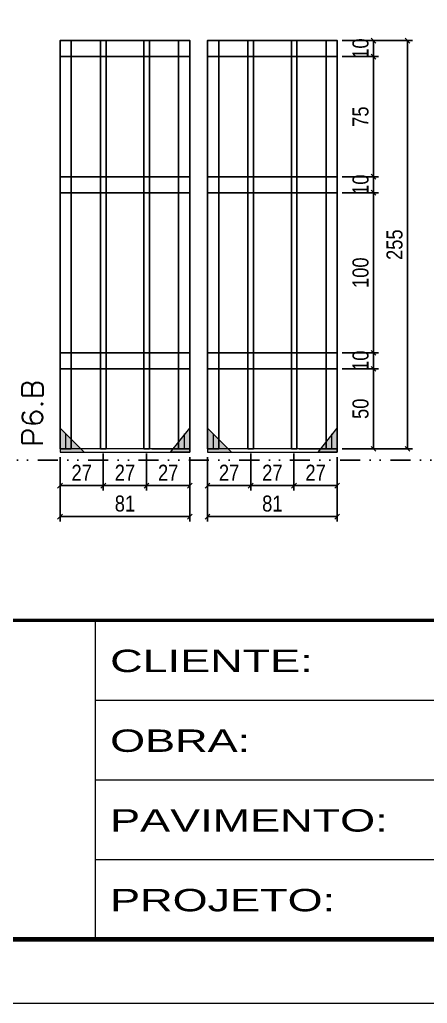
# Model space of a CAD drawing. Extents: x 14400 to 20667, y -21631 to 6985.
# Drawn here: x 16390 to 16645, y 3638 to 4252 of the extents above; entities that cross this region are included whole.
import ezdxf

# ---------------------------------------------------------------- set-up
doc = ezdxf.new("R2010")
doc.units = 0
for name, pattern in [('CONTINUO', [0]), ('DASHED', [0.75, 0.5, -0.25]), ('DIVIDE2', [0.625, 0.25, -0.125, 0, -0.125, 0, -0.125]), ('HIDDEN', [0.375, 0.25, -0.125])]:
    doc.linetypes.add(name, pattern=pattern)
for name, color, linetype in [('COTA', 241, 'Continuous'), ('Nível', 160, 'Continuous'), ('SARR_2.2x10', 60, 'Continuous'), ('SARR_3.5x7', 81, 'Continuous'), ('SARR_7x7', 40, 'Continuous')]:
    doc.layers.add(name, color=color, linetype=linetype)
for name, color, linetype, lineweight in [('Folhas', 255, 'Continuous', 9), ('Madeira', 126, 'Continuous', 18), ('Sarr 2.2x7', 40, 'Continuous', 9), ('SARRAFO DE PRESSAO', 251, 'DASHED', 9), ('Texto Seção', 7, 'Continuous', 15)]:
    doc.layers.add(name, color=color, linetype=linetype, lineweight=lineweight)
doc.styles.add('COTA TECNICA', font='techl___.ttf', dxfattribs={"height": 10})
doc.styles.add('REGUA-120', font='ROMANS.shx', dxfattribs={"height": 15})
doc.styles.add('Tecnologia', font='')
doc.styles.get('Tecnologia').set_extended_font_data('Forgotten Futurist')
doc.dimstyles.new('PAINEL', dxfattribs={"dimtxt": 10, "dimasz": 3, "dimexe": 3, "dimexo": 3, "dimgap": 3, "dimtad": 1, "dimdec": 1, "dimzin": 12, "dimdsep": 46, "dimtxsty": 'COTA TECNICA', "dimblk1": 'OBLIQUE', "dimblk2": 'OBLIQUE', "dimsah": 1, "dimcen": 0.9, "dimclrd": 4, "dimclre": 4, "dimclrt": 240, "dimadec": 1, "dimazin": 3, "dimtfac": 1, "dimtdec": 1, "dimtmove": 0, "dimatfit": 3, "dimfxl": 1, "dimtolj": 1, "dimtzin": 12, "dimarcsym": 0})

# ---------------------------------------------------------------- blocks, each defined once
blk = doc.blocks.new('9999999999')
at = {"color": 30, "linetype": 'CONTINUO'}
for p, q in [((98564.56, 34230.21), (98564.56, 34429.45)), ((98564.56, 34379.64), (99583.98, 34379.64)), ((98564.56, 34329.83), (99487.98, 34329.83)), ((98564.56, 34280.02), (99487.98, 34280.02))]:
    blk.add_line(p, q, dxfattribs=at)
at = {"color": 30, "linetype": 'CONTINUO', "const_width": 2}
blk.add_lwpolyline([(99583.98, 34230.21), (99583.98, 34414.45, 0.414214), (99568.98, 34429.45), (98228.98, 34429.45, 0.414214), (98213.98, 34414.45), (98213.98, 34245.21, 0.414214), (98228.98, 34230.21), (99583.98, 34230.21)], format="xyb", dxfattribs=at)
at = {"layer": 'Folhas'}
blk.add_lwpolyline([(98138.98, 34190.21), (99623.98, 34190.21), (99623.98, 35240.21), (98138.98, 35240.21)], close=True, dxfattribs=at)
at = {"layer": 'Folhas', "color": 30, "const_width": 3}
blk.add_lwpolyline([(98213.98, 34230.21), (99583.98, 34230.21), (99583.98, 35200.21), (98213.98, 35200.21)], close=True, dxfattribs=at)
at = {"layer": 'Folhas', "color": 7, "style": 'Tecnologia', "width": 1.5}
for s, p in [('CLIENTE:', (98573.65, 34397.17)), ('OBRA:', (98573.65, 34347.31)), ('PAVIMENTO:', (98573.65, 34297.5)), ('PROJETO:', (98573.65, 34247.69))]:
    blk.add_text(s, height=14, dxfattribs=at).set_placement(p)
blk = doc.blocks.new('_Oblique')
at = {"color": 0, "linetype": 'ByBlock', "lineweight": -2}
blk.add_line((-0.5, -0.5), (0.5, 0.5), dxfattribs=at)
blk = doc.blocks.new('*D777')
at = {"layer": 'COTA', "color": 4, "lineweight": -2, "transparency": 16777216}
for p, q in [((16507.39, 3978.86), (16507.39, 3958.04)), ((16534.39, 3981.06), (16534.39, 3958.04)), ((16507.39, 3961.04), (16534.39, 3961.04))]:
    blk.add_line(p, q, dxfattribs=at)
at = {"layer": 'Defpoints', "color": 0, "transparency": 16777216}
for p in [(16534.39, 3984.06), (16507.39, 3981.86), (16534.39, 3961.04)]:
    blk.add_point(p, dxfattribs=at)
at = {"layer": 'COTA', "color": 4, "lineweight": -2, "transparency": 16777216, "xscale": 3, "yscale": 3, "zscale": 3, "rotation": 180}
blk.add_blockref('_Oblique', (16507.39, 3961.04), dxfattribs=at)
at = {"layer": 'COTA', "color": 4, "lineweight": -2, "transparency": 16777216, "xscale": 3, "yscale": 3, "zscale": 3}
blk.add_blockref('_Oblique', (16534.39, 3961.04), dxfattribs=at)
at = {"layer": 'COTA', "color": 240, "transparency": 16777216, "insert": (16520.89, 3969.11), "char_height": 10, "attachment_point": 5, "style": 'COTA TECNICA'}
blk.add_mtext('\\A1;27', dxfattribs=at)
blk = doc.blocks.new('*D778')
at = {"layer": 'COTA', "color": 4, "lineweight": -2, "transparency": 16777216}
for p, q in [((16534.39, 3981.06), (16534.39, 3958.04)), ((16561.39, 3981.06), (16561.39, 3958.04)), ((16534.39, 3961.04), (16561.39, 3961.04))]:
    blk.add_line(p, q, dxfattribs=at)
at = {"layer": 'Defpoints', "color": 0, "transparency": 16777216}
for p in [(16534.39, 3984.06), (16561.39, 3984.06), (16561.39, 3961.04)]:
    blk.add_point(p, dxfattribs=at)
at = {"layer": 'COTA', "color": 4, "lineweight": -2, "transparency": 16777216, "xscale": 3, "yscale": 3, "zscale": 3, "rotation": 180}
blk.add_blockref('_Oblique', (16534.39, 3961.04), dxfattribs=at)
at = {"layer": 'COTA', "color": 4, "lineweight": -2, "transparency": 16777216, "xscale": 3, "yscale": 3, "zscale": 3}
blk.add_blockref('_Oblique', (16561.39, 3961.04), dxfattribs=at)
at = {"layer": 'COTA', "color": 240, "transparency": 16777216, "insert": (16547.89, 3969.11), "char_height": 10, "attachment_point": 5, "style": 'COTA TECNICA'}
blk.add_mtext('\\A1;27', dxfattribs=at)
blk = doc.blocks.new('*D779')
at = {"layer": 'COTA', "color": 4, "lineweight": -2, "transparency": 16777216}
for p, q in [((16561.39, 3981.06), (16561.39, 3958.04)), ((16588.39, 3978.86), (16588.39, 3958.04)), ((16561.39, 3961.04), (16588.39, 3961.04))]:
    blk.add_line(p, q, dxfattribs=at)
at = {"layer": 'Defpoints', "color": 0, "transparency": 16777216}
for p in [(16561.39, 3984.06), (16588.39, 3981.86), (16588.39, 3961.04)]:
    blk.add_point(p, dxfattribs=at)
at = {"layer": 'COTA', "color": 4, "lineweight": -2, "transparency": 16777216, "xscale": 3, "yscale": 3, "zscale": 3, "rotation": 180}
blk.add_blockref('_Oblique', (16561.39, 3961.04), dxfattribs=at)
at = {"layer": 'COTA', "color": 4, "lineweight": -2, "transparency": 16777216, "xscale": 3, "yscale": 3, "zscale": 3}
blk.add_blockref('_Oblique', (16588.39, 3961.04), dxfattribs=at)
at = {"layer": 'COTA', "color": 240, "transparency": 16777216, "insert": (16574.89, 3969.11), "char_height": 10, "attachment_point": 5, "style": 'COTA TECNICA'}
blk.add_mtext('\\A1;27', dxfattribs=at)
blk = doc.blocks.new('*D780')
at = {"layer": 'COTA', "color": 4, "lineweight": -2, "transparency": 16777216}
for p, q in [((16507.39, 3978.86), (16507.39, 3938.68)), ((16588.39, 3978.86), (16588.39, 3938.68)), ((16507.39, 3941.68), (16588.39, 3941.68))]:
    blk.add_line(p, q, dxfattribs=at)
at = {"layer": 'Defpoints', "color": 0, "transparency": 16777216}
for p in [(16507.39, 3981.86), (16588.39, 3981.86), (16588.39, 3941.68)]:
    blk.add_point(p, dxfattribs=at)
at = {"layer": 'COTA', "color": 4, "lineweight": -2, "transparency": 16777216, "xscale": 3, "yscale": 3, "zscale": 3, "rotation": 180}
blk.add_blockref('_Oblique', (16507.39, 3941.68), dxfattribs=at)
at = {"layer": 'COTA', "color": 4, "lineweight": -2, "transparency": 16777216, "xscale": 3, "yscale": 3, "zscale": 3}
blk.add_blockref('_Oblique', (16588.39, 3941.68), dxfattribs=at)
at = {"layer": 'COTA', "color": 240, "transparency": 16777216, "insert": (16547.89, 3949.78), "char_height": 10, "attachment_point": 5, "style": 'COTA TECNICA'}
blk.add_mtext('\\A1;81', dxfattribs=at)
blk = doc.blocks.new('*D781')
at = {"layer": 'COTA', "color": 4, "lineweight": -2, "transparency": 16777216}
for p, q in [((16591.38, 4034.06), (16614.08, 4034.06)), ((16611.08, 3984.06), (16611.08, 4034.06)), ((16591.38, 3984.06), (16614.08, 3984.06))]:
    blk.add_line(p, q, dxfattribs=at)
at = {"layer": 'Defpoints', "color": 0, "transparency": 16777216}
for p in [(16588.38, 4034.06), (16611.08, 4034.06), (16588.38, 3984.06)]:
    blk.add_point(p, dxfattribs=at)
at = {"layer": 'COTA', "color": 4, "lineweight": -2, "transparency": 16777216, "xscale": 3, "yscale": 3, "zscale": 3}
for p, rotation in [((16611.08, 4034.06), 90), ((16611.08, 3984.06), 270)]:
    blk.add_blockref('_Oblique', p, dxfattribs=dict(at, rotation=rotation))
at = {"layer": 'COTA', "color": 240, "transparency": 16777216, "insert": (16602.97, 4009.06), "char_height": 10, "attachment_point": 5, "rotation": 90, "style": 'COTA TECNICA'}
blk.add_mtext('\\A1;50', dxfattribs=at)
blk = doc.blocks.new('*D782')
at = {"layer": 'COTA', "color": 4, "lineweight": -2, "transparency": 16777216}
for p, q in [((16591.38, 4044.06), (16614.08, 4044.06)), ((16611.08, 4034.06), (16611.08, 4044.06)), ((16591.38, 4034.06), (16614.08, 4034.06))]:
    blk.add_line(p, q, dxfattribs=at)
at = {"layer": 'Defpoints', "color": 0, "transparency": 16777216}
for p in [(16588.38, 4044.06), (16611.08, 4044.06), (16588.38, 4034.06)]:
    blk.add_point(p, dxfattribs=at)
at = {"layer": 'COTA', "color": 4, "lineweight": -2, "transparency": 16777216, "xscale": 3, "yscale": 3, "zscale": 3}
for p, rotation in [((16611.08, 4044.06), 90), ((16611.08, 4034.06), 270)]:
    blk.add_blockref('_Oblique', p, dxfattribs=dict(at, rotation=rotation))
at = {"layer": 'COTA', "color": 240, "transparency": 16777216, "insert": (16602.98, 4039.06), "char_height": 10, "attachment_point": 5, "rotation": 90, "style": 'COTA TECNICA'}
blk.add_mtext('\\A1;10', dxfattribs=at)
blk = doc.blocks.new('*D783')
at = {"layer": 'COTA', "color": 4, "lineweight": -2, "transparency": 16777216}
for p, q in [((16591.38, 4144.06), (16614.08, 4144.06)), ((16611.08, 4044.06), (16611.08, 4144.06)), ((16591.38, 4044.06), (16614.08, 4044.06))]:
    blk.add_line(p, q, dxfattribs=at)
at = {"layer": 'Defpoints', "color": 0, "transparency": 16777216}
for p in [(16588.38, 4144.06), (16611.08, 4144.06), (16588.38, 4044.06)]:
    blk.add_point(p, dxfattribs=at)
at = {"layer": 'COTA', "color": 4, "lineweight": -2, "transparency": 16777216, "xscale": 3, "yscale": 3, "zscale": 3}
for p, rotation in [((16611.08, 4144.06), 90), ((16611.08, 4044.06), 270)]:
    blk.add_blockref('_Oblique', p, dxfattribs=dict(at, rotation=rotation))
at = {"layer": 'COTA', "color": 240, "transparency": 16777216, "insert": (16602.98, 4094.06), "char_height": 10, "attachment_point": 5, "rotation": 90, "style": 'COTA TECNICA'}
blk.add_mtext('\\A1;100', dxfattribs=at)
blk = doc.blocks.new('*D784')
at = {"layer": 'COTA', "color": 4, "lineweight": -2, "transparency": 16777216}
for p, q in [((16591.38, 4154.06), (16614.08, 4154.06)), ((16611.08, 4144.06), (16611.08, 4154.06)), ((16591.38, 4144.06), (16614.08, 4144.06))]:
    blk.add_line(p, q, dxfattribs=at)
at = {"layer": 'Defpoints', "color": 0, "transparency": 16777216}
for p in [(16588.38, 4154.06), (16611.08, 4154.06), (16588.38, 4144.06)]:
    blk.add_point(p, dxfattribs=at)
at = {"layer": 'COTA', "color": 4, "lineweight": -2, "transparency": 16777216, "xscale": 3, "yscale": 3, "zscale": 3}
for p, rotation in [((16611.08, 4154.06), 90), ((16611.08, 4144.06), 270)]:
    blk.add_blockref('_Oblique', p, dxfattribs=dict(at, rotation=rotation))
at = {"layer": 'COTA', "color": 240, "transparency": 16777216, "insert": (16602.98, 4149.06), "char_height": 10, "attachment_point": 5, "rotation": 90, "style": 'COTA TECNICA'}
blk.add_mtext('\\A1;10', dxfattribs=at)
blk = doc.blocks.new('*D785')
at = {"layer": 'COTA', "color": 4, "lineweight": -2, "transparency": 16777216}
for p, q in [((16415.38, 3978.86), (16415.38, 3958.04)), ((16442.38, 3981.06), (16442.38, 3958.04)), ((16415.38, 3961.04), (16442.38, 3961.04))]:
    blk.add_line(p, q, dxfattribs=at)
at = {"layer": 'Defpoints', "color": 0, "transparency": 16777216}
for p in [(16442.38, 3984.06), (16415.38, 3981.86), (16442.38, 3961.04)]:
    blk.add_point(p, dxfattribs=at)
at = {"layer": 'COTA', "color": 4, "lineweight": -2, "transparency": 16777216, "xscale": 3, "yscale": 3, "zscale": 3, "rotation": 180}
blk.add_blockref('_Oblique', (16415.38, 3961.04), dxfattribs=at)
at = {"layer": 'COTA', "color": 4, "lineweight": -2, "transparency": 16777216, "xscale": 3, "yscale": 3, "zscale": 3}
blk.add_blockref('_Oblique', (16442.38, 3961.04), dxfattribs=at)
at = {"layer": 'COTA', "color": 240, "transparency": 16777216, "insert": (16428.88, 3969.11), "char_height": 10, "attachment_point": 5, "style": 'COTA TECNICA'}
blk.add_mtext('\\A1;27', dxfattribs=at)
blk = doc.blocks.new('*D786')
at = {"layer": 'COTA', "color": 4, "lineweight": -2, "transparency": 16777216}
for p, q in [((16442.38, 3981.06), (16442.38, 3958.04)), ((16469.38, 3981.06), (16469.38, 3958.04)), ((16442.38, 3961.04), (16469.38, 3961.04))]:
    blk.add_line(p, q, dxfattribs=at)
at = {"layer": 'Defpoints', "color": 0, "transparency": 16777216}
for p in [(16442.38, 3984.06), (16469.38, 3984.06), (16469.38, 3961.04)]:
    blk.add_point(p, dxfattribs=at)
at = {"layer": 'COTA', "color": 4, "lineweight": -2, "transparency": 16777216, "xscale": 3, "yscale": 3, "zscale": 3, "rotation": 180}
blk.add_blockref('_Oblique', (16442.38, 3961.04), dxfattribs=at)
at = {"layer": 'COTA', "color": 4, "lineweight": -2, "transparency": 16777216, "xscale": 3, "yscale": 3, "zscale": 3}
blk.add_blockref('_Oblique', (16469.38, 3961.04), dxfattribs=at)
at = {"layer": 'COTA', "color": 240, "transparency": 16777216, "insert": (16455.88, 3969.11), "char_height": 10, "attachment_point": 5, "style": 'COTA TECNICA'}
blk.add_mtext('\\A1;27', dxfattribs=at)
blk = doc.blocks.new('*D787')
at = {"layer": 'COTA', "color": 4, "lineweight": -2, "transparency": 16777216}
for p, q in [((16469.38, 3981.06), (16469.38, 3958.04)), ((16496.39, 3978.86), (16496.39, 3958.04)), ((16469.38, 3961.04), (16496.39, 3961.04))]:
    blk.add_line(p, q, dxfattribs=at)
at = {"layer": 'Defpoints', "color": 0, "transparency": 16777216}
for p in [(16469.38, 3984.06), (16496.39, 3981.86), (16496.39, 3961.04)]:
    blk.add_point(p, dxfattribs=at)
at = {"layer": 'COTA', "color": 4, "lineweight": -2, "transparency": 16777216, "xscale": 3, "yscale": 3, "zscale": 3, "rotation": 180}
blk.add_blockref('_Oblique', (16469.38, 3961.04), dxfattribs=at)
at = {"layer": 'COTA', "color": 4, "lineweight": -2, "transparency": 16777216, "xscale": 3, "yscale": 3, "zscale": 3}
blk.add_blockref('_Oblique', (16496.39, 3961.04), dxfattribs=at)
at = {"layer": 'COTA', "color": 240, "transparency": 16777216, "insert": (16482.89, 3969.11), "char_height": 10, "attachment_point": 5, "style": 'COTA TECNICA'}
blk.add_mtext('\\A1;27', dxfattribs=at)
blk = doc.blocks.new('*D788')
at = {"layer": 'COTA', "color": 4, "lineweight": -2, "transparency": 16777216}
for p, q in [((16415.38, 3978.86), (16415.38, 3938.68)), ((16496.39, 3978.86), (16496.39, 3938.68)), ((16415.38, 3941.68), (16496.39, 3941.68))]:
    blk.add_line(p, q, dxfattribs=at)
at = {"layer": 'Defpoints', "color": 0, "transparency": 16777216}
for p in [(16415.38, 3981.86), (16496.39, 3981.86), (16496.39, 3941.68)]:
    blk.add_point(p, dxfattribs=at)
at = {"layer": 'COTA', "color": 4, "lineweight": -2, "transparency": 16777216, "xscale": 3, "yscale": 3, "zscale": 3, "rotation": 180}
blk.add_blockref('_Oblique', (16415.38, 3941.68), dxfattribs=at)
at = {"layer": 'COTA', "color": 4, "lineweight": -2, "transparency": 16777216, "xscale": 3, "yscale": 3, "zscale": 3}
blk.add_blockref('_Oblique', (16496.39, 3941.68), dxfattribs=at)
at = {"layer": 'COTA', "color": 240, "transparency": 16777216, "insert": (16455.89, 3949.78), "char_height": 10, "attachment_point": 5, "style": 'COTA TECNICA'}
blk.add_mtext('\\A1;81', dxfattribs=at)
blk = doc.blocks.new('*D789')
at = {"layer": 'COTA', "color": 4, "lineweight": -2, "transparency": 16777216}
for p, q in [((16591.39, 4239.09), (16635.3, 4239.09)), ((16632.3, 3984.06), (16632.3, 4239.09)), ((16591.39, 3984.06), (16635.3, 3984.06))]:
    blk.add_line(p, q, dxfattribs=at)
at = {"layer": 'Defpoints', "color": 0, "transparency": 16777216}
for p in [(16588.39, 4239.09), (16632.3, 4239.09), (16588.39, 3984.06)]:
    blk.add_point(p, dxfattribs=at)
at = {"layer": 'COTA', "color": 4, "lineweight": -2, "transparency": 16777216, "xscale": 3, "yscale": 3, "zscale": 3}
for p, rotation in [((16632.3, 4239.09), 90), ((16632.3, 3984.06), 270)]:
    blk.add_blockref('_Oblique', p, dxfattribs=dict(at, rotation=rotation))
at = {"layer": 'COTA', "color": 240, "transparency": 16777216, "insert": (16624.19, 4111.58), "char_height": 10, "attachment_point": 5, "rotation": 90, "style": 'COTA TECNICA'}
blk.add_mtext('\\A1;255', dxfattribs=at)
blk = doc.blocks.new('*D790')
at = {"layer": 'COTA', "color": 4, "lineweight": -2, "transparency": 16777216}
for p, q in [((16591.39, 4239.09), (16614.08, 4239.09)), ((16611.08, 4229.09), (16611.08, 4239.09)), ((16591.39, 4229.09), (16614.08, 4229.09))]:
    blk.add_line(p, q, dxfattribs=at)
at = {"layer": 'Defpoints', "color": 0, "transparency": 16777216}
for p in [(16588.39, 4239.09), (16611.08, 4239.09), (16588.39, 4229.09)]:
    blk.add_point(p, dxfattribs=at)
at = {"layer": 'COTA', "color": 4, "lineweight": -2, "transparency": 16777216, "xscale": 3, "yscale": 3, "zscale": 3}
for p, rotation in [((16611.08, 4239.09), 90), ((16611.08, 4229.09), 270)]:
    blk.add_blockref('_Oblique', p, dxfattribs=dict(at, rotation=rotation))
at = {"layer": 'COTA', "color": 240, "transparency": 16777216, "insert": (16602.98, 4234.09), "char_height": 10, "attachment_point": 5, "rotation": 90, "style": 'COTA TECNICA'}
blk.add_mtext('\\A1;10', dxfattribs=at)
blk = doc.blocks.new('*D791')
at = {"layer": 'COTA', "color": 4, "lineweight": -2, "transparency": 16777216}
for p, q in [((16591.39, 4229.09), (16614.08, 4229.09)), ((16611.08, 4154.06), (16611.08, 4229.09)), ((16591.39, 4154.06), (16614.08, 4154.06))]:
    blk.add_line(p, q, dxfattribs=at)
at = {"layer": 'Defpoints', "color": 0, "transparency": 16777216}
for p in [(16588.39, 4229.09), (16611.08, 4229.09), (16588.39, 4154.06)]:
    blk.add_point(p, dxfattribs=at)
at = {"layer": 'COTA', "color": 4, "lineweight": -2, "transparency": 16777216, "xscale": 3, "yscale": 3, "zscale": 3}
for p, rotation in [((16611.08, 4229.09), 90), ((16611.08, 4154.06), 270)]:
    blk.add_blockref('_Oblique', p, dxfattribs=dict(at, rotation=rotation))
at = {"layer": 'COTA', "color": 240, "transparency": 16777216, "insert": (16602.97, 4191.58), "char_height": 10, "attachment_point": 5, "rotation": 90, "style": 'COTA TECNICA'}
blk.add_mtext('\\A1;75', dxfattribs=at)

msp = doc.modelspace()

# ---------------------------------------------------------------- hatches: boundary and pattern name
at = {"layer": 'Madeira'}
h = msp.add_hatch(color=252, dxfattribs=at)
h.dxf.hatch_style = 2
h.paths.add_polyline_path([(16415.38, 3996.86), (16415.38, 3981.86), (16430.38, 3981.86)])
h = msp.add_hatch(color=252, dxfattribs=at)
h.dxf.hatch_style = 2
h.paths.add_polyline_path([(16496.39, 3996.86), (16496.39, 3981.86), (16484.39, 3981.86)])
h = msp.add_hatch(color=252, dxfattribs=at)
h.dxf.hatch_style = 2
h.paths.add_polyline_path([(16507.39, 3996.86), (16507.39, 3981.86), (16522.39, 3981.86)])
h = msp.add_hatch(color=252, dxfattribs=at)
h.dxf.hatch_style = 2
h.paths.add_polyline_path([(16588.39, 3996.86), (16588.39, 3981.86), (16576.39, 3981.86)])

# ---------------------------------------------------------------- linework, layer by layer
at = {"layer": 'Madeira', "color": 250, "linetype": 'HIDDEN'}
for p, q in [((16418.88, 3993.36), (16418.88, 3984.06)), ((16492.89, 3993.36), (16492.89, 3984.06)), ((16510.89, 3993.36), (16510.89, 3984.06)), ((16584.89, 3993.36), (16584.89, 3984.06)), ((16425.22, 3984.06), (16415.38, 3984.06)), ((16425.22, 3984.06), (16415.38, 3984.06)), ((16486.55, 3984.06), (16496.39, 3984.06)), ((16486.55, 3984.06), (16496.39, 3984.06)), ((16517.22, 3984.06), (16507.39, 3984.06)), ((16517.22, 3984.06), (16507.39, 3984.06)), ((16578.55, 3984.06), (16588.39, 3984.06)), ((16578.55, 3984.06), (16588.39, 3984.06))]:
    msp.add_line(p, q, dxfattribs=at)
at = {"layer": 'Madeira', "color": 1, "linetype": 'HIDDEN'}
for p, q in [((16418.88, 3993.36), (16418.88, 3984.06)), ((16422.38, 3989.86), (16422.38, 3984.06)), ((16492.89, 3993.36), (16492.89, 3984.06)), ((16510.89, 3993.36), (16510.89, 3984.06)), ((16514.39, 3989.86), (16514.39, 3984.06)), ((16584.89, 3993.36), (16584.89, 3984.06)), ((16431.18, 3984.06), (16415.38, 3984.06)), ((16472.59, 3984.06), (16496.39, 3984.06)), ((16523.19, 3984.06), (16507.39, 3984.06)), ((16564.59, 3984.06), (16588.39, 3984.06))]:
    msp.add_line(p, q, dxfattribs=at)
at = {"layer": 'Madeira', "color": 250}
for p, q in [((16415.38, 3984.06), (16415.38, 3981.86)), ((16415.38, 3984.06), (16415.38, 3981.86)), ((16415.38, 3984.06), (16415.38, 3981.86)), ((16507.39, 3984.06), (16507.39, 3981.86)), ((16507.39, 3984.06), (16507.39, 3981.86)), ((16507.39, 3984.06), (16507.39, 3981.86))]:
    msp.add_line(p, q, dxfattribs=at)
at = {"layer": 'Madeira', "color": 0}
for points in [[(16415.38, 3996.86), (16415.38, 3981.86), (16430.38, 3981.86), (16415.38, 3996.86)], [(16496.39, 3996.86), (16496.39, 3981.86), (16484.39, 3981.86), (16496.39, 3996.86)], [(16507.39, 3996.86), (16507.39, 3981.86), (16522.39, 3981.86), (16507.39, 3996.86)], [(16588.39, 3996.86), (16588.39, 3981.86), (16576.39, 3981.86), (16588.39, 3996.86)]]:
    msp.add_lwpolyline(points, dxfattribs=at)
at = {"layer": 'Nível', "color": 4, "linetype": 'DIVIDE2', "ltscale": 50}
msp.add_line((16086.97, 3976.86), (17456.97, 3976.86), dxfattribs=at)
at = {"layer": 'Sarr 2.2x7'}
for p, q in [((16415.38, 3984.06), (16415.38, 3981.86)), ((16496.39, 3981.86), (16496.39, 3984.06)), ((16507.39, 3984.06), (16507.39, 3981.86)), ((16588.39, 3981.86), (16588.39, 3984.06))]:
    msp.add_line(p, q, dxfattribs=at)
for points in [[(16496.39, 3984.06), (16415.38, 3984.06), (16415.38, 3981.86), (16496.39, 3981.86)], [(16588.39, 3984.06), (16507.39, 3984.06), (16507.39, 3981.86), (16588.39, 3981.86)]]:
    msp.add_lwpolyline(points, close=True, dxfattribs=at)
at = {"layer": 'SARR_2.2x10'}
for points in [[(16415.39, 4239.09), (16496.39, 4239.09), (16496.39, 4229.1), (16415.39, 4229.1)], [(16507.39, 4239.09), (16588.39, 4239.09), (16588.39, 4229.09), (16507.39, 4229.09)], [(16415.39, 4154.06), (16496.39, 4154.06), (16496.39, 4144.06), (16415.39, 4144.06)], [(16507.39, 4154.06), (16588.39, 4154.06), (16588.39, 4144.06), (16507.39, 4144.06)], [(16415.39, 4044.06), (16496.39, 4044.06), (16496.39, 4034.06), (16415.39, 4034.06)], [(16507.39, 4044.06), (16588.39, 4044.06), (16588.39, 4034.06), (16507.39, 4034.06)]]:
    msp.add_lwpolyline(points, close=True, dxfattribs=at)
at = {"layer": 'SARR_3.5x7'}
for p, q in [((16440.63, 3984.06), (16440.64, 4239.09)), ((16440.64, 4239.09), (16442.39, 4239.09)), ((16444.14, 4239.09), (16442.39, 4239.09)), ((16444.13, 3984.06), (16444.14, 4239.09)), ((16467.76, 3984.06), (16467.76, 4239.09)), ((16467.76, 4239.09), (16469.51, 4239.09)), ((16471.26, 4239.09), (16469.51, 4239.09)), ((16471.26, 3984.06), (16471.26, 4239.09)), ((16532.64, 3984.06), (16532.64, 4239.09)), ((16532.64, 4239.09), (16534.39, 4239.09)), ((16536.14, 4239.09), (16534.39, 4239.09)), ((16536.14, 3984.06), (16536.14, 4239.09)), ((16559.76, 3984.06), (16559.76, 4239.09)), ((16559.76, 4239.09), (16561.51, 4239.09)), ((16563.26, 4239.09), (16561.51, 4239.09)), ((16563.26, 3984.06), (16563.26, 4239.09)), ((16440.63, 3984.06), (16442.38, 3984.06)), ((16444.13, 3984.06), (16442.38, 3984.06)), ((16467.76, 3984.06), (16469.51, 3984.06)), ((16471.26, 3984.06), (16469.51, 3984.06)), ((16532.64, 3984.06), (16534.39, 3984.06)), ((16536.14, 3984.06), (16534.39, 3984.06)), ((16559.76, 3984.06), (16561.51, 3984.06)), ((16563.26, 3984.06), (16561.51, 3984.06))]:
    msp.add_line(p, q, dxfattribs=at)
at = {"layer": 'SARR_7x7'}
for points in [[(16415.38, 3984.06), (16422.38, 3984.06), (16422.39, 4239.09), (16415.39, 4239.09)], [(16489.39, 3984.06), (16496.39, 3984.06), (16496.39, 4239.09), (16489.39, 4239.09)], [(16507.39, 3984.06), (16514.39, 3984.06), (16514.39, 4239.09), (16507.39, 4239.09)], [(16581.39, 3984.06), (16588.39, 3984.06), (16588.39, 4239.09), (16581.39, 4239.09)]]:
    msp.add_lwpolyline(points, close=True, dxfattribs=at)

# ---------------------------------------------------------------- block references
at = {"layer": 'SARRAFO DE PRESSAO', "color": 6, "linetype": 'ByBlock'}
msp.add_blockref('9999999999', (-82127.01, -30552.63), dxfattribs=at)

# ---------------------------------------------------------------- texts
at = {"layer": 'Texto Seção', "style": 'REGUA-120', "width": 1.05}
msp.add_text('P6.B', height=13, rotation=90, dxfattribs=at).set_placement((16404.7, 3985.16))

# ---------------------------------------------------------------- dimensions: what is measured, and where the dimension line sits
at = {"layer": 'COTA'}
for base, p1, p2, picture, middle in [((16611.08, 4239.09), (16588.39, 4229.09), (16588.39, 4239.09), '*D790', (16611.08, 4234.09)), ((16611.08, 4154.06), (16588.38, 4144.06), (16588.38, 4154.06), '*D784', (16611.08, 4149.06)), ((16611.08, 4044.06), (16588.38, 4034.06), (16588.38, 4044.06), '*D782', (16611.08, 4039.06))]:
    dim = msp.add_linear_dim(base=base, p1=p1, p2=p2, angle=90, dimstyle='PAINEL', override={"dimtmove": 1}, dxfattribs=at)
    dim.commit()
    dim.dimension.update_dxf_attribs({"geometry": picture, "text_midpoint": middle, "dimtype": 160})
for base, p1, p2, picture, middle in [((16632.3, 4239.09), (16588.39, 3984.06), (16588.39, 4239.09), '*D789', (16624.19, 4111.58)), ((16611.08, 4144.06), (16588.38, 4044.06), (16588.38, 4144.06), '*D783', (16602.98, 4094.06)), ((16611.08, 4034.06), (16588.38, 3984.06), (16588.38, 4034.06), '*D781', (16602.97, 4009.06))]:
    dim = msp.add_linear_dim(base=base, p1=p1, p2=p2, angle=90, dimstyle='PAINEL', override={"dimtmove": 1}, dxfattribs=at)
    dim.commit()
    dim.dimension.update_dxf_attribs({"geometry": picture, "text_midpoint": middle})
dim = msp.add_linear_dim(base=(16611.08, 4229.09), p1=(16588.39, 4154.06), p2=(16588.39, 4229.09), angle=90, dimstyle='PAINEL', dxfattribs=at)
dim.commit()
dim.dimension.update_dxf_attribs({"geometry": '*D791', "text_midpoint": (16602.97, 4191.58)})
for base, p1, p2, picture, middle in [((16442.38, 3961.04), (16415.38, 3981.86), (16442.38, 3984.06), '*D785', (16428.88, 3969.11)), ((16469.38, 3961.04), (16442.38, 3984.06), (16469.38, 3984.06), '*D786', (16455.88, 3969.11)), ((16496.39, 3961.04), (16469.38, 3984.06), (16496.39, 3981.86), '*D787', (16482.89, 3969.11)), ((16534.39, 3961.04), (16507.39, 3981.86), (16534.39, 3984.06), '*D777', (16520.89, 3969.11)), ((16561.39, 3961.04), (16534.39, 3984.06), (16561.39, 3984.06), '*D778', (16547.89, 3969.11)), ((16588.39, 3961.04), (16561.39, 3984.06), (16588.39, 3981.86), '*D779', (16574.89, 3969.11)), ((16496.39, 3941.68), (16415.38, 3981.86), (16496.39, 3981.86), '*D788', (16455.89, 3949.78)), ((16588.39, 3941.68), (16507.39, 3981.86), (16588.39, 3981.86), '*D780', (16547.89, 3949.78))]:
    dim = msp.add_linear_dim(base=base, p1=p1, p2=p2, dimstyle='PAINEL', override={"dimtmove": 1}, dxfattribs=at)
    dim.commit()
    dim.dimension.update_dxf_attribs({"geometry": picture, "text_midpoint": middle})

doc.saveas('drawing.dxf')
